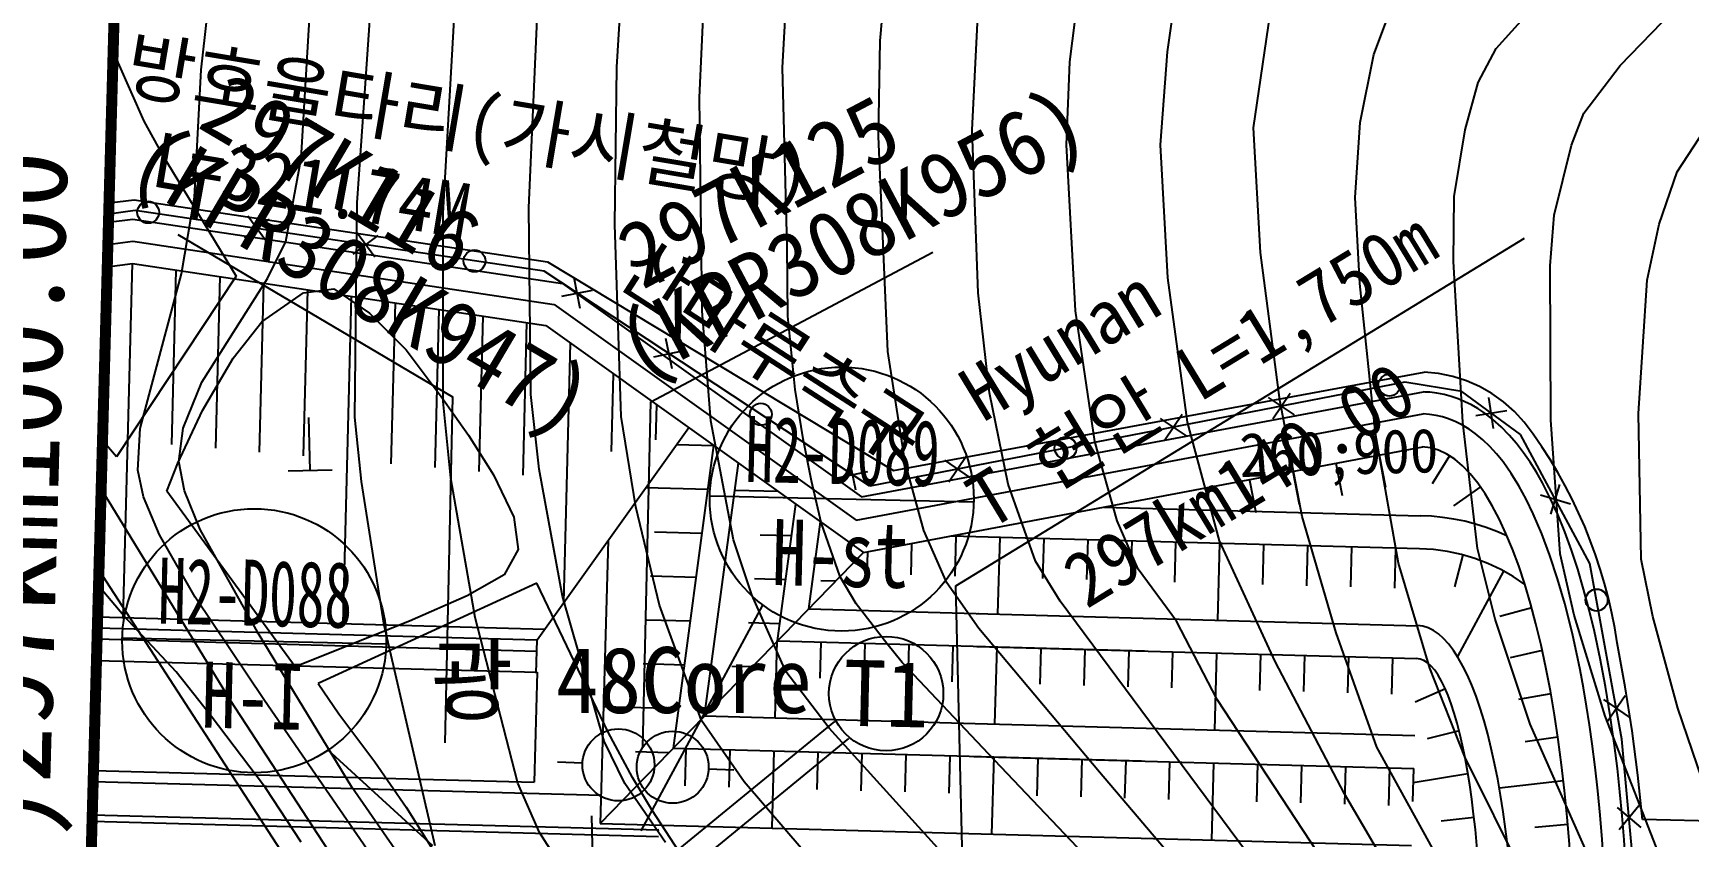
# Model space of a CAD drawing. Header units: millimetres. Extents: x 14950 to 15746, y 1103 to 1809.
# Drawn here: x 15027.4 to 15102.6, y 1479.2 to 1515.7 of the extents above; entities that cross this region are included whole.
import ezdxf
from ezdxf.enums import TextEntityAlignment as Align
from ezdxf.xclip import XClip

# ---------------------------------------------------------------- set-up
doc = ezdxf.new("R2010")
doc.units = ezdxf.units.MM
doc.header["$LTSCALE"] = 10
doc.header["$MEASUREMENT"] = 0
doc.header["$XCLIPFRAME"] = 2
doc.linetypes.add('A-CENTR01', pattern=[2, 1.25, -0.25, 0.25, -0.25])
for name, color, linetype in [('TN-MACL', 6, 'A-CENTR01'), ('TN-TEXT', 3, 'Continuous'), ('TT-WIRE-EQPM', 6, 'Continuous'), ('TZ-BASE', 253, 'Continuous'), ('TZ-CABL', 4, 'Continuous'), ('TZ-SYMB', 1, 'Continuous')]:
    doc.layers.add(name, color=color, linetype=linetype)
doc.layers.add('TX-PAPR', color=2, linetype='Continuous', plot=False)
doc.styles.add('GR', font='GulimChe.ttf')
doc.styles.add('HANA', font='GulimChe.ttf')
doc.styles.get("Standard").update_dxf_attribs({"font": 'GulimChe.ttf'})
doc.styles.add('굴림체', font='GulimChe.ttf')

# ---------------------------------------------------------------- blocks, each defined once
blk = doc.blocks.new('JD-DGDG5SGS')
at = {"layer": 'TZ-BASE'}
for p, q in [((5.185, 42.465, -72.896), (6.566, 54.56, -72.896)), ((12.596, 40.957, -70.896), (13.4, 52.679, -70.896)), ((24.085, 42.58, -67.896), (24.519, 49.698, -67.896)), ((16.191, 35.945, -69.896), (16.962, 49.648, -69.896)), ((9.738, 38.434, -71.896), (10.349, 48.891, -71.896)), ((31.624, 42.56, -65.896), (31.936, 48.562, -65.896)), ((20.091, 36.184, -68.896), (20.586, 47.471, -68.896)), ((27.85, 41.206, -66.896), (28.161, 48.031, -66.896)), ((36.052, 43.779, -64.896), (36.434, 47.927, -64.896)), ((44.685, 42.814, -62.896), (45.19, 46.919, -62.896)), ((49.123, 43.27, -61.896), (49.542, 46.163, -61.896)), ((64.062, 43.423, -58.896), (66.194, 45.802, -58.896)), ((40.241, 39.72, -63.896), (40.479, 44.601, -63.896)), ((53.035, 39.822, -60.896), (53.794, 44.981, -60.896)), ((58.503, 43.162, -59.896), (59.12, 44.811, -59.896)), ((69.707, 42.656, -57.896), (71.618, 44.621, -57.896)), ((35.975, 39.421, -64.896), (36.052, 43.779, -64.896)), ((1.189, 43.372, -73.194), (1.401, 42.791, -73.194)), ((48.806, 39.053, -61.896), (49.123, 43.27, -61.896)), ((57.885, 40.058, -59.896), (58.503, 43.162, -59.896)), ((63.253, 41.886, -58.896), (64.062, 43.423, -58.896)), ((1.401, 42.791, -73.194), (2.585, 40.118, -73.194)), ((4.887, 36.678, -72.896), (5.185, 42.465, -72.896)), ((23.99, 35.429, -67.896), (24.085, 42.58, -67.896)), ((31.824, 34.465, -65.896), (31.624, 42.56, -65.896)), ((44.532, 39.043, -62.896), (44.685, 42.814, -62.896)), ((68.055, 40.487, -57.896), (69.707, 42.656, -57.896)), ((62.651, 39.729, -58.896), (63.253, 41.886, -58.896)), ((12.285, 36.415, -70.896), (12.596, 40.957, -70.896)), ((27.967, 31.501, -66.896), (27.85, 41.206, -66.896)), ((2.585, 40.118, -73.194), (3.403, 38.637, -73.194)), ((57.658, 36.656, -59.896), (57.885, 40.058, -59.896)), ((67.492, 39.038, -57.896), (68.055, 40.487, -57.896)), ((72.29, 37.828, -56.896), (74.069, 40.534, -56.896)), ((36.403, 29.66, -64.896), (35.975, 39.421, -64.896)), ((40.51, 32.331, -63.896), (40.241, 39.72, -63.896)), ((53.353, 34.159, -60.896), (53.035, 39.822, -60.896)), ((62.156, 36.704, -58.896), (62.651, 39.729, -58.896)), ((3.403, 38.637, -73.194), (6.776, 33.075, -73.194)), ((9.034, 34.656, -71.896), (9.738, 38.434, -71.896)), ((44.941, 31.511, -62.896), (44.532, 39.043, -62.896)), ((49.138, 33.007, -61.896), (48.806, 39.053, -61.896)), ((66.695, 35.853, -57.896), (67.492, 39.038, -57.896)), ((71.468, 35.44, -56.896), (72.29, 37.828, -56.896)), ((0.998, 36.411, -215.896), (2.138, 36.555, -215.896)), ((0.998, 36.411, -215.896), (2.138, 36.555, -215.896)), ((2.138, 36.555, -215.896), (20.931, 33.74, -215.896)), ((2.138, 36.555, -215.896), (20.931, 33.74, -215.896)), ((4.3, 33.191, -72.896), (4.887, 36.678, -72.896)), ((12.172, 26.677, -70.896), (12.285, 36.415, -70.896)), ((20.181, 27.708, -68.896), (20.091, 36.184, -68.896)), ((57.861, 32.746, -59.896), (57.658, 36.656, -59.896)), ((62.132, 33.748, -58.896), (62.156, 36.704, -58.896)), ((0.974, 35.534, -215.896), (2.087, 35.675, -215.896)), ((2.087, 35.675, -215.896), (21.623, 32.748, -215.896)), ((7.156, 34.825, -215.896), (8.293, 35.667, -215.896)), ((8.145, 34.678, -215.896), (7.303, 35.814, -215.896)), ((16.191, 27.387, -69.896), (16.191, 35.945, -69.896)), ((24.281, 26.706, -67.896), (23.99, 35.429, -67.896)), ((66.517, 33.556, -57.896), (66.695, 35.853, -57.896)), ((70.926, 32.904, -56.896), (71.468, 35.44, -56.896)), ((0.946, 34.523, -215.896), (2.075, 34.665, -215.896)), ((2.075, 34.665, -215.896), (21.237, 31.795, -215.896)), ((8.21, 32.969, -71.896), (9.034, 34.656, -71.896)), ((12.102, 34.088, -215.896), (13.238, 34.93, -215.896)), ((13.091, 33.941, -215.896), (12.249, 35.077, -215.896)), ((39.495, 19.016, -215.896), (65.35, 34.81, -215.896)), ((31.867, 31.266, -65.896), (31.824, 34.465, -65.896)), ((54.228, 27.446, -60.896), (53.353, 34.159, -60.896)), ((0.918, 33.512, -215.896), (2.063, 33.656, -215.896)), ((1.649, 17.561, -215.896), (2.063, 33.656, -215.896)), ((2.063, 33.656, -215.896), (20.852, 30.841, -215.896)), ((2.41, 26.157, -72.896), (4.3, 33.191, -72.896)), ((3.852, 25.434, -215.896), (4.056, 33.357, -215.896)), ((20.931, 33.74, -215.896), (36.666, 24.251, -215.896)), ((20.931, 33.74, -215.896), (36.666, 24.251, -215.896)), ((62.545, 26.442, -58.896), (62.132, 33.748, -58.896)), ((66.552, 26.547, -57.896), (66.517, 33.556, -57.896)), ((6.776, 33.075, -73.194), (1.334, 24.871, -73.194)), ((5.221, 28.258, -71.896), (8.21, 32.969, -71.896)), ((5.849, 25.259, -215.896), (6.049, 33.059, -215.896)), ((7.845, 25.084, -215.896), (8.042, 32.76, -215.896)), ((9.841, 24.909, -215.896), (10.035, 32.462, -215.896)), ((9.847, 32.331, -70.598), (11.216, 32.507, -70.598)), ((11.216, 32.507, -70.598), (12.838, 31.404, -70.598)), ((21.59, 32.167, -215.896), (22.975, 32.452, -215.896)), ((21.623, 32.748, -215.896), (35.202, 23.051, -215.896)), ((22.425, 31.617, -215.896), (22.14, 33.002, -215.896)), ((50.035, 26.442, -61.896), (49.138, 33.007, -61.896)), ((58.574, 25.93, -59.896), (57.861, 32.746, -59.896)), ((70.533, 26.833, -56.896), (70.926, 32.904, -56.896)), ((7.944, 31.011, -70.598), (9.847, 32.331, -70.598)), ((11.646, 17.304, -215.896), (12.028, 32.163, -215.896)), ((13.833, 24.559, -215.896), (14.021, 31.865, -215.896)), ((21.237, 31.795, -215.896), (34.967, 21.99, -215.896)), ((41.033, 27.779, -63.896), (40.51, 32.331, -63.896)), ((6.637, 29.359, -70.598), (7.944, 31.011, -70.598)), ((12.838, 31.404, -70.598), (14.515, 29.728, -70.598)), ((15.829, 24.384, -215.896), (16.014, 31.566, -215.896)), ((17.825, 24.208, -215.896), (18.007, 31.268, -215.896)), ((19.822, 24.033, -215.896), (20, 30.969, -215.896)), ((28.356, 26.509, -66.896), (27.967, 31.501, -66.896)), ((32.194, 27.935, -65.896), (31.867, 31.266, -65.896)), ((45.814, 25.565, -62.896), (44.941, 31.511, -62.896)), ((20.852, 30.841, -215.896), (35.297, 20.526, -215.896)), ((26.6, 28.865, -215.896), (26.315, 30.25, -215.896)), ((5.252, 26.972, -70.598), (6.637, 29.359, -70.598)), ((14.515, 29.728, -70.598), (16.103, 27.614, -70.598)), ((21.673, 18.244, -215.896), (21.977, 30.038, -215.896)), ((25.765, 29.416, -215.896), (27.15, 29.7, -215.896)), ((37.188, 24.611, -64.896), (36.403, 29.66, -64.896)), ((23.851, 25.107, -215.896), (23.941, 28.635, -215.896)), ((36.666, 24.251, -215.896), (60.79, 28.719, -215.896)), ((36.666, 24.251, -215.896), (60.79, 28.719, -215.896)), ((4.375, 26.181, -71.896), (5.221, 28.258, -71.896)), ((32.562, 25.684, -65.896), (32.194, 27.935, -65.896)), ((16.103, 27.614, -70.598), (17.335, 25.861, -70.598)), ((16.539, 23.906, -69.896), (16.191, 27.387, -69.896)), ((20.55, 24.31, -68.896), (20.181, 27.708, -68.896)), ((25.865, 25.644, -215.896), (25.906, 27.232, -215.896)), ((35.202, 23.051, -215.896), (60.766, 27.819, -215.896)), ((41.876, 23.623, -63.896), (41.033, 27.779, -63.896)), ((54.89, 26.781, -215.896), (53.717, 27.572, -215.896)), ((53.908, 26.591, -215.896), (54.699, 27.763, -215.896)), ((55.246, 22.155, -60.896), (54.228, 27.446, -60.896)), ((63.95, 26.165, -215.896), (63.736, 27.562, -215.896)), ((4.124, 24.577, -70.598), (5.252, 26.972, -70.598)), ((10.137, 24.253, -71.224), (10.077, 26.653, -71.224)), ((12.483, 23.757, -70.896), (12.172, 26.677, -70.896)), ((24.943, 22.601, -67.896), (24.281, 26.706, -67.896)), ((29.388, 21.098, -66.896), (28.356, 26.509, -66.896)), ((34.967, 21.99, -215.896), (60.739, 26.82, -215.896)), ((49.981, 25.828, -215.896), (48.809, 26.619, -215.896)), ((49, 25.638, -215.896), (49.791, 26.81, -215.896)), ((51.481, 21.053, -61.896), (50.035, 26.442, -61.896)), ((63.215, 20.701, -58.896), (62.545, 26.442, -58.896)), ((63.144, 26.756, -215.896), (64.542, 26.971, -215.896)), ((66.969, 20.457, -57.896), (66.552, 26.547, -57.896)), ((70.664, 20.227, -56.896), (70.533, 26.833, -56.896)), ((1.334, 24.871, -73.194), (0.702, 25.608, -73.194)), ((2.31, 24.269, -72.896), (2.41, 26.157, -72.896)), ((4.169, 24.658, -71.896), (4.375, 26.181, -71.896)), ((17.335, 25.861, -70.598), (18.474, 24.056, -70.598)), ((20.461, 16.547, -215.896), (27.353, 26.198, -215.896)), ((32.938, 23.776, -65.896), (32.562, 25.684, -65.896)), ((59.621, 20.046, -59.896), (58.574, 25.93, -59.896)), ((26.657, 11.632, -215.896), (28.501, 25.379, -215.896)), ((28.5, 25.373, -215.896), (26.797, 25.419, -215.896)), ((35.297, 20.526, -215.896), (60.724, 25.325, -215.896)), ((39.183, 23.731, -215.896), (39.974, 24.904, -215.896)), ((46.826, 21.956, -62.896), (45.814, 25.565, -62.896)), ((59.046, 23.472, -215.896), (58.761, 24.945, -215.896)), ((61.948, 24.916, -215.896), (61.149, 23.647, -215.896)), ((2.56, 23.055, -72.896), (2.31, 24.269, -72.896)), ((3.622, 23.305, -70.598), (4.124, 24.577, -70.598)), ((4.437, 23.319, -71.896), (4.169, 24.658, -71.896)), ((9.137, 24.229, -71.224), (11.137, 24.278, -71.224)), ((21.621, 18.534, -68.896), (20.55, 24.31, -68.896)), ((28.077, 13.094, -215.896), (29.618, 24.581, -215.896)), ((34.114, 23.912, -215.896), (35.499, 24.197, -215.896)), ((34.949, 23.362, -215.896), (34.664, 24.747, -215.896)), ((38.05, 21.519, -64.896), (37.188, 24.611, -64.896)), ((40.165, 23.922, -215.896), (38.992, 24.713, -215.896)), ((55.12, 22.71, -215.896), (54.834, 24.183, -215.896)), ((57.083, 23.091, -215.896), (56.797, 24.564, -215.896)), ((0.967, 22.898, -73.896), (0.643, 23.479, -73.896)), ((13.503, 17.221, -70.896), (12.483, 23.757, -70.896)), ((17.642, 17.564, -69.896), (16.539, 23.906, -69.896)), ((18.474, 24.056, -70.598), (19.406, 22.128, -70.598)), ((28.233, 23.379, -215.896), (25.396, 23.457, -215.896)), ((31.423, 23.292, -215.896), (29.452, 23.346, -215.896)), ((33.378, 21.88, -65.896), (32.938, 23.776, -65.896)), ((43.123, 20.129, -63.896), (41.876, 23.623, -63.896)), ((51.094, 22.458, -215.896), (50.907, 23.421, -215.896)), ((53.156, 22.33, -215.896), (52.871, 23.802, -215.896)), ((63.347, 23.505, -215.896), (62.122, 22.639, -215.896)), ((66.557, 22.26, -215.896), (66.963, 23.614, -215.896)), ((6.515, 13.797, -73.896), (0.967, 22.898, -73.896)), ((3.297, 21.324, -72.896), (2.56, 23.055, -72.896)), ((9.459, 15.324, -70.598), (3.622, 23.305, -70.598)), ((5.137, 21.567, -71.896), (4.437, 23.319, -71.896)), ((26.019, 18.128, -67.896), (24.943, 22.601, -67.896)), ((31.391, 16.505, -215.896), (32.224, 22.72, -215.896)), ((46.236, 22.591, -215.896), (60.616, 22.197, -215.896)), ((66.083, 23.14, -215.896), (67.437, 22.733, -215.896)), ((19.406, 22.128, -70.598), (19.598, 20.667, -70.598)), ((32.814, 17.97, -215.896), (33.344, 21.92, -215.896)), ((34.247, 19.417, -65.896), (33.378, 21.88, -65.896)), ((47.783, 19.773, -62.896), (46.826, 21.956, -62.896)), ((56.795, 16.877, -60.896), (55.246, 22.155, -60.896)), ((4.911, 18.498, -72.896), (3.297, 21.324, -72.896)), ((7.82, 16.779, -71.896), (5.137, 21.567, -71.896)), ((27.965, 21.386, -215.896), (25.793, 21.445, -215.896)), ((30.221, 18.592, -66.896), (29.388, 21.098, -66.896)), ((32.03, 21.274, -215.896), (30.608, 21.313, -215.896)), ((39.095, 19.141, -64.896), (38.05, 21.519, -64.896)), ((39.293, 21.28, -215.896), (60.575, 20.698, -215.896)), ((39.496, 21.274, -215.896), (39.446, 19.455, -215.896)), ((41.495, 21.22, -215.896), (41.4, 17.731, -215.896)), ((43.495, 21.165, -215.896), (43.445, 19.349, -215.896)), ((45.494, 21.11, -215.896), (45.444, 19.293, -215.896)), ((19.598, 20.667, -70.598), (18.971, 19.509, -70.598)), ((23.685, 21.062, -215.896), (23.334, 8.212, -215.896)), ((35.297, 20.526, -215.896), (23.334, 8.212, -215.896)), ((35.475, 20.559, -215.896), (35.448, 19.567, -215.896)), ((37.486, 20.939, -215.896), (37.447, 19.511, -215.896)), ((47.493, 21.056, -215.896), (47.443, 19.238, -215.896)), ((49.492, 21.001, -215.896), (49.443, 19.182, -215.896)), ((51.492, 20.946, -215.896), (51.396, 17.452, -215.896)), ((54.011, 15.572, -61.896), (51.481, 21.053, -61.896)), ((53.491, 20.891, -215.896), (53.441, 19.07, -215.896)), ((55.49, 20.837, -215.896), (55.44, 19.014, -215.896)), ((57.489, 20.782, -215.896), (57.44, 18.959, -215.896)), ((59.489, 20.727, -215.896), (59.439, 18.903, -215.896)), ((62.55, 20.415, -215.896), (62.164, 18.965, -215.896)), ((64.016, 17.5, -58.896), (63.215, 20.701, -58.896)), ((67.608, 17.681, -57.896), (66.969, 20.457, -57.896)), ((14.847, -2.306, -74.896), (0.541, 19.732, -74.896)), ((44.245, 18.309, -63.896), (43.123, 20.129, -63.896)), ((49.536, 17.406, -62.896), (47.783, 19.773, -62.896)), ((61.052, 15.274, -59.896), (59.621, 20.046, -59.896)), ((64.405, 19.679, -215.896), (62.308, 15.796, -215.896)), ((71.191, 17.61, -56.896), (70.664, 20.227, -56.896)), ((1.67, 17.64, -75.477), (0.521, 19.003, -75.477)), ((20.451, 19.129, -70.635), (10.503, 14.571, -70.635)), ((18.971, 19.509, -70.598), (17.282, 18.551, -70.598)), ((23.693, 12.355, -70.635), (20.451, 19.129, -70.635)), ((27.698, 19.392, -215.896), (25.622, 19.449, -215.896)), ((31.763, 19.281, -215.896), (30.34, 19.32, -215.896)), ((34.027, 19.219, -215.896), (33.356, 19.237, -215.896)), ((34.96, 18.193, -65.896), (34.247, 19.417, -65.896)), ((40.546, 17.064, -64.896), (39.095, 19.141, -64.896)), ((39.99, -0.913, -215.896), (39.495, 19.016, -215.896)), ((8.061, 13.797, -72.896), (4.911, 18.498, -72.896)), ((17.282, 18.551, -70.598), (14.666, 17.401, -70.598)), ((23.504, 11.942, -68.896), (21.621, 18.534, -68.896)), ((27.928, 12.893, -67.896), (26.019, 18.128, -67.896)), ((31.775, 15.117, -66.896), (30.221, 18.592, -66.896)), ((36.361, 16.391, -65.896), (34.96, 18.193, -65.896)), ((57.235, 0.83, -63.896), (44.245, 18.309, -63.896)), ((0.482, 17.593, -215.896), (20.811, 17.037, -215.896)), ((4.055, 15.094, -75.477), (1.67, 17.64, -75.477)), ((14.666, 17.401, -70.598), (9.459, 15.324, -70.598)), ((19.59, 10.04, -69.896), (17.642, 17.564, -69.896)), ((27.431, 17.399, -215.896), (25.451, 17.453, -215.896)), ((31.496, 17.288, -215.896), (30.073, 17.327, -215.896)), ((32.814, 17.97, -215.896), (60.503, 17.198, -215.896)), ((40.5, 17.757, -215.896), (40.531, 17.755, -215.896)), ((51.373, 13.846, -62.896), (49.536, 17.406, -62.896)), ((65.608, 12.723, -58.896), (64.016, 17.5, -58.896)), ((65.682, 18.007, -215.896), (64.236, 17.608, -215.896)), ((69.019, 13.085, -57.896), (67.608, 17.681, -57.896)), ((72.324, 13.447, -56.896), (71.191, 17.61, -56.896)), ((0.455, 16.594, -215.896), (20.447, 16.047, -215.896)), ((0.468, 17.093, -215.896), (20.461, 16.547, -215.896)), ((12.041, 9.856, -71.896), (7.82, 16.779, -71.896)), ((15.833, 7.196, -70.896), (13.503, 17.221, -70.896)), ((46.026, 10.536, -64.896), (40.546, 17.064, -64.896)), ((58.646, 11.672, -60.896), (56.795, 16.877, -60.896)), ((20.42, 15.047, -215.896), (20.461, 16.547, -215.896)), ((31.363, 16.507, -215.896), (31.267, 13.008, -215.896)), ((31.391, 16.505, -215.896), (48.071, 16.048, -215.896)), ((33.362, 16.457, -215.896), (33.317, 14.816, -215.896)), ((35.361, 16.402, -215.896), (35.316, 14.76, -215.896)), ((37.066, 15.531, -65.896), (36.361, 16.391, -65.896)), ((37.361, 16.347, -215.896), (37.316, 14.705, -215.896)), ((39.36, 16.288, -215.896), (39.315, 14.649, -215.896)), ((40.459, 16.257, -215.896), (40.469, 16.256, -215.896)), ((40.469, 16.256, -215.896), (60.461, 15.699, -215.896)), ((41.359, 16.232, -215.896), (41.263, 12.733, -215.896)), ((43.358, 16.177, -215.896), (43.313, 14.537, -215.896)), ((45.357, 16.123, -215.896), (45.313, 14.481, -215.896)), ((47.357, 16.068, -215.896), (47.312, 14.425, -215.896)), ((49.356, 16.009, -215.896), (49.311, 14.37, -215.896)), ((51.355, 15.953, -215.896), (51.259, 12.454, -215.896)), ((53.354, 15.897, -215.896), (53.309, 14.258, -215.896)), ((55.354, 15.841, -215.896), (55.309, 14.202, -215.896)), ((66.162, 16.066, -215.896), (64.698, 15.742, -215.896)), ((0.428, 15.612, -215.896), (20.468, 15.078, -215.896)), ((5.595, 13.146, -75.477), (4.055, 15.094, -75.477)), ((20.468, 15.078, -215.896), (20.331, 10.08, -215.896)), ((27.163, 15.405, -215.896), (25.28, 15.457, -215.896)), ((30.241, 15.321, -215.896), (29.312, 15.347, -215.896)), ((33.734, 12.533, -66.896), (31.775, 15.117, -66.896)), ((41.253, 11.082, -65.896), (37.066, 15.531, -65.896)), ((57.164, 9.55, -61.896), (54.011, 15.572, -61.896)), ((57.353, 15.786, -215.896), (57.308, 14.147, -215.896)), ((59.352, 15.73, -215.896), (59.307, 14.091, -215.896)), ((62.643, 11.237, -59.896), (61.052, 15.274, -59.896)), ((10.503, 14.571, -70.635), (11.453, 13.196, -70.635)), ((61.756, 14.324, -215.896), (60.385, 13.715, -215.896)), ((17.159, -2.469, -73.896), (6.515, 13.797, -73.896)), ((20.572, -4.298, -72.896), (8.061, 13.797, -72.896)), ((60.145, 0.519, -62.896), (51.373, 13.846, -62.896)), ((66.553, 14.105, -215.896), (65.077, 13.841, -215.896)), ((68.946, 13.843, -215.896), (70.109, 13.038, -215.896)), ((69.126, 12.859, -215.896), (69.93, 14.022, -215.896)), ((8.12, 9.823, -75.477), (5.595, 13.146, -75.477)), ((11.453, 13.196, -70.635), (13.077, 11.006, -70.635)), ((26.896, 13.412, -215.896), (23.479, 13.505, -215.896)), ((29.869, 10.108, -67.896), (27.928, 12.893, -67.896)), ((28.077, 13.094, -215.896), (40.373, 12.758, -215.896)), ((28.347, 13.372, -215.896), (28.115, 13.379, -215.896)), ((72.869, 3.228, -57.896), (69.019, 13.085, -57.896)), ((75.435, 4.31, -56.896), (72.324, 13.447, -56.896)), ((24.805, 10.293, -70.635), (23.693, 12.355, -70.635)), ((39.539, 6.126, -66.896), (33.734, 12.533, -66.896)), ((40.373, 12.758, -215.896), (60.366, 12.2, -215.896)), ((62.378, 12.426, -215.896), (60.923, 12.062, -215.896)), ((66.87, 12.13, -215.896), (65.385, 11.917, -215.896)), ((70.23, 2.275, -58.896), (65.608, 12.723, -58.896)), ((24.448, 10.03, -68.896), (23.504, 11.942, -68.896)), ((26.454, 11.423, -215.896), (24.939, 11.465, -215.896)), ((26.657, 11.632, -215.896), (47.934, 11.05, -215.896)), ((27.228, 11.623, -215.896), (27.181, 9.914, -215.896)), ((29.227, 11.573, -215.896), (29.18, 9.863, -215.896)), ((31.226, 11.513, -215.896), (31.13, 8.004, -215.896)), ((33.225, 11.458, -215.896), (33.179, 9.749, -215.896)), ((35.225, 11.408, -215.896), (35.178, 9.699, -215.896)), ((37.224, 11.349, -215.896), (37.177, 9.64, -215.896)), ((64.951, 0.249, -60.896), (58.646, 11.672, -60.896)), ((0.291, 10.614, -215.896), (20.331, 10.08, -215.896)), ((13.077, 11.006, -70.635), (14.501, 8.952, -70.635)), ((39.223, 11.29, -215.896), (39.176, 9.585, -215.896)), ((40.323, 11.259, -215.896), (40.332, 11.258, -215.896)), ((40.332, 11.258, -215.896), (60.324, 10.701, -215.896)), ((41.222, 11.234, -215.896), (41.126, 7.725, -215.896)), ((61.315, -9.942, -65.896), (41.253, 11.082, -65.896)), ((43.221, 11.179, -215.896), (43.175, 9.47, -215.896)), ((45.221, 11.129, -215.896), (45.174, 9.42, -215.896)), ((47.22, 11.07, -215.896), (47.173, 9.361, -215.896)), ((49.219, 11.01, -215.896), (49.172, 9.306, -215.896)), ((51.218, 10.955, -215.896), (51.122, 7.451, -215.896)), ((53.218, 10.899, -215.896), (53.171, 9.197, -215.896)), ((55.217, 10.843, -215.896), (55.17, 9.142, -215.896)), ((57.216, 10.787, -215.896), (57.169, 9.087, -215.896)), ((59.215, 10.732, -215.896), (59.169, 9.033, -215.896)), ((60.282, 9.201, -215.896), (60.324, 10.701, -215.896)), ((60.282, 9.201, -215.896), (60.324, 10.701, -215.896)), ((67.52, 1.423, -59.896), (62.643, 11.237, -59.896)), ((0.277, 10.112, -215.896), (23.369, 9.499, -215.896)), ((9.734, 7.357, -75.477), (8.12, 9.823, -75.477)), ((15.883, 4.33, -71.896), (12.041, 9.856, -71.896)), ((20.577, 7.802, -69.896), (19.59, 10.04, -69.896)), ((26.294, 7.35, -68.896), (24.448, 10.03, -68.896)), ((25.678, 8.829, -70.635), (24.805, 10.293, -70.635)), ((34.27, 4.992, -67.896), (29.869, 10.108, -67.896)), ((75.228, -23.746, -64.896), (46.026, 10.536, -64.896)), ((62.78, 10.467, -215.896), (60.289, 10.049, -215.896)), ((67.123, 10.146, -215.896), (64.211, 9.818, -215.896)), ((60.481, 3.925, -61.896), (57.164, 9.55, -61.896)), ((0.228, 8.309, -215.896), (25.981, 7.621, -215.896)), ((0.236, 8.609, -215.896), (25.989, 7.921, -215.896)), ((14.501, 8.952, -70.635), (15.938, 6.677, -70.635)), ((22.931, 8.555, -70.414), (23.005, 5.556, -70.414)), ((27.152, 6.569, -70.635), (25.678, 8.829, -70.635)), ((63.058, 8.487, -215.896), (61.568, 8.313, -215.896)), ((69.561, 8.931, -215.896), (70.646, 8.025, -215.896)), ((69.65, 7.935, -215.896), (70.557, 9.021, -215.896)), ((219.226, 5, -215.896), (70.719, 8.389, -215.896)), ((219.226, 5, -215.896), (70.719, 8.389, -215.896)), ((22.169, 5.32, -69.896), (20.577, 7.802, -69.896)), ((23.334, 8.212, -215.896), (60.213, 7.203, -215.896)), ((25.989, 7.921, -215.896), (25.967, 7.903, -215.896)), ((67.32, 8.156, -215.896), (65.825, 8.028, -215.896))]:
    blk.add_line(p, q, dxfattribs=at)
at = {"layer": 'TZ-BASE', "ltscale": 0.2}
for p, q in [((2.192, 36.07, -215.896), (0.984, 35.896, -215.896)), ((20.778, 33.301, -215.896), (2.192, 36.07, -215.896)), ((35.584, 23.542, -215.896), (20.778, 33.301, -215.896)), ((59.916, 28.267, -215.896), (35.584, 23.542, -215.896)), ((62.505, 27.846, -215.896), (59.916, 28.267, -215.896)), ((65.172, 25.887, -215.896), (62.505, 27.846, -215.896)), ((68.33, 20.019, -215.896), (65.172, 25.887, -215.896)), ((69.784, 12.036, -215.896), (68.33, 20.019, -215.896)), ((70.794, 0.791, -215.896), (69.784, 12.036, -215.896))]:
    blk.add_line(p, q, dxfattribs=at)
at = {"layer": 'TZ-BASE'}
for centre in [(2.779, 35.983, -215.896), (17.615, 33.773, -215.896), (59.212, 28.13, -215.896), (30.632, 26.806, -215.896), (44.487, 25.271, -215.896), (68.632, 18.36, -215.896)]:
    blk.add_circle(centre, 0.5, dxfattribs=at)
for centre, radius, start, end in [((60.503, 22.449, -215.896), 6.277, 39.61025, 87.37655), ((60.503, 22.449, -215.896), 6.277, 39.61025, 87.37655), ((47.942, 13.214, -215.896), 21.86, 8.41241, 37.26726), ((47.942, 13.214, -215.896), 21.86, 8.41241, 37.26726), ((60.366, 12.2, -215.896), 10, 65.22503, 88.57329), ((60.366, 12.2, -215.896), 8.5, 53.95369, 88.59277), ((-8.277, 1.137, -215.896), 79.328, 5.24468, 11.10148), ((-8.277, 1.137, -215.896), 79.328, 5.24468, 11.10148)]:
    blk.add_arc(centre, radius, start, end, dxfattribs=at)
for centre, major_axis, ratio, start_param, end_param in [((59.976, -1.623, -215.896), (0.723, 26.944), 0.282718, 4.712117, 6.283185), ((59.975, -1.665, -215.896), (0.528, 18.864), 0.262854, -1.568681, 0.004414), ((59.976, -1.623, -215.896), (0.485, 17.322), 0.199677, 4.712146, 6.289056)]:
    blk.add_ellipse(centre, major_axis=major_axis, ratio=ratio, start_param=start_param, end_param=end_param, dxfattribs=at)
for points, knots in [([(70.092, -1.902, -215.896), (70.136, -0.285, -215.896), (70.139, 1.333, -215.896), (70.031, 6.003, -215.896), (69.809, 8.993, -215.896), (69.203, 13.594, -215.896), (68.896, 15.334, -215.896), (68.223, 18.27, -215.896), (67.876, 19.507, -215.896), (67.093, 21.764, -215.896), (66.659, 22.782, -215.896), (65.812, 24.342, -215.896), (65.427, 24.936, -215.896), (64.559, 26.007, -215.896), (64.073, 26.487, -215.896), (63.146, 27.132, -215.896), (62.754, 27.346, -215.896), (61.924, 27.662, -215.896), (61.488, 27.765, -215.896), (60.95, 27.812, -215.896), (60.858, 27.817, -215.896), (60.766, 27.819, -215.896)], [4.712117, 4.712117, 4.712117, 4.712117, 4.887564, 4.887564, 5.225402, 5.225402, 5.451511, 5.451511, 5.640142, 5.640142, 5.828773, 5.828773, 5.964244, 5.964244, 6.099716, 6.099716, 6.184784, 6.184784, 6.266414, 6.266414, 6.283185, 6.283185, 6.283185, 6.283185]), ([(69.092, -1.875, -215.896), (69.135, -0.288, -215.896), (69.139, 1.3, -215.896), (69.032, 5.998, -215.896), (68.803, 9.042, -215.896), (68.111, 14.164, -215.896), (67.692, 16.319, -215.896), (66.765, 19.75, -215.896), (66.289, 21.116, -215.896), (65.335, 23.186, -215.896), (64.884, 23.971, -215.896), (63.995, 25.139, -215.896), (63.581, 25.575, -215.896), (62.744, 26.212, -215.896), (62.339, 26.443, -215.896), (61.531, 26.732, -215.896), (61.136, 26.809, -215.896), (60.739, 26.82, -215.896)], [4.712117, 4.712117, 4.712117, 4.712117, 4.886084, 4.886084, 5.234018, 5.234018, 5.526173, 5.526173, 5.763338, 5.763338, 5.945217, 5.945217, 6.082172, 6.082172, 6.19094, 6.19094, 6.283185, 6.283185, 6.283185, 6.283185])]:
    blk.add_open_spline(points, degree=3, knots=knots, dxfattribs=at)
at = {"layer": 'TZ-BASE', "style": 'HANA'}
for s, height, rotation, p in [('방호울타리(가시철망)', 2.5, 350.44141, (1.612, 41.536, -215.896)), ('L=321.74M', 2.5, 350.44141, (2.827, 37.189, -215.896)), ('산마루측구', 2.5, 327.15914, (23.93, 32.884, -215.896)), ('260,900', 2, 1.41947, (52.412, 23.951, -215.896))]:
    blk.add_text(s, height=height, rotation=rotation, dxfattribs=at).set_placement(p)
at = {"layer": 'TZ-BASE', "style": 'HANA', "oblique": 0.03669}
for s, p in [('T 현안 L=1,750m', (41.05, 21.525, -215.896)), ('Hyunan', (40.727, 26.403, -215.896)), (' 297km140.00', (44.056, 17.092, -215.896))]:
    blk.add_text(s, height=2.5, rotation=31.33609, dxfattribs=at).set_placement(p)

msp = doc.modelspace()

# ---------------------------------------------------------------- linework, layer by layer
at = {"layer": 'TN-MACL', "const_width": 0.5}
msp.add_lwpolyline([(15031.863, 1546.554), (15027.754, 1396.61)], dxfattribs=at)
at = {"layer": 'TT-WIRE-EQPM'}
msp.add_circle((15066.137, 1485.693), 2.6, dxfattribs=at)
at = {"layer": 'TX-PAPR', "flags": 128}
msp.add_lwpolyline([(15031.864, 1546.582), (15727.095, 1546.582), (15732.263, 1396.582), (15027.753, 1396.582)], close=True, dxfattribs=at)
at = {"layer": 'TZ-BASE'}
for p, q in [((15070.117, 1494.394, -215.896), (15058.12, 1494.668, -215.896)), ((15055, 1479.453, -215.896), (15060.535, 1489.719, -215.896)), ((15031.411, 1488.232, -215.896), (15043.408, 1487.958, -215.896)), ((15045.521, 1478.774, -215.896), (15040.77, 1483.124, -215.896))]:
    msp.add_line(p, q, dxfattribs=at)
at = {"layer": 'TZ-BASE', "elevation": -215.896, "flags": 128}
for points in [[(15046.084, 1483.462), (15046.442, 1499.161), (15033.947, 1506.534)], [(15055.081, 1483.257), (15055.439, 1498.956), (15068.257, 1505.751)]]:
    msp.add_lwpolyline(points, dxfattribs=at)
at = {"layer": 'TZ-BASE'}
for centre in [(15064.118, 1494.531, -215.896), (15037.41, 1488.095, -215.896)]:
    msp.add_circle(centre, 6, dxfattribs=at)
at = {"layer": 'TZ-CABL', "linetype": 'ByBlock'}
for p, q in [((15056.188, 1478.188), (15063.809, 1484.432)), ((15056.822, 1477.415), (15064.443, 1483.659))]:
    msp.add_line(p, q, dxfattribs=at)
at = {"layer": 'TZ-SYMB', "linetype": 'ByBlock', "ltscale": 5}
for points in [[(15052.334, 1482.526), (15051.195, 1482.576)], [(15058.066, 1482.275), (15059.206, 1482.225)]]:
    msp.add_lwpolyline(points, dxfattribs=at)
for centre in [(15053.968, 1482.454), (15056.432, 1482.346)]:
    msp.add_circle(centre, 1.636, dxfattribs=at)

# ---------------------------------------------------------------- block references
at = {"layer": 'TZ-BASE'}
ref = msp.add_blockref('JD-DGDG5SGS', (15029.808, 1471.582), dxfattribs=at)
XClip(ref).set_block_clipping_path([(2.0554214451, 74.9999997736), (697.2865998994, 74.9999245237), (702.4547041552, -75.0000750513), (-2.0554214453, -74.9999997815)])

# ---------------------------------------------------------------- texts
at = {"layer": 'TN-MACL', "style": '굴림체'}
msp.add_text('MATCH LINE 서기(현)297㎞100.00', height=4, rotation=88.43017, dxfattribs=at).set_placement((15025.86, 1471.679), align=Align.MIDDLE_CENTER)
at = {"layer": 'TN-TEXT', "extrusion": (5.48271e-08, 3.84622e-07, 1)}
msp.add_text('광 48Core', height=3, rotation=360, dxfattribs=at).set_placement((15054.088, 1486.309, 0.001), align=Align.MIDDLE_CENTER)
at = {"layer": 'TT-WIRE-EQPM', "style": 'GR'}
msp.add_text('T1', height=3, rotation=358.69271, dxfattribs=at).set_placement((15066.137, 1485.693), align=Align.MIDDLE)
at = {"layer": 'TZ-BASE', "style": 'GR'}
for s, rotation, p in [('297K116', 329.454, (15034.755, 1511.465, -215.896)), ('297K125', 27.93143, (15055.046, 1504.018, -215.896)), ('(KPR308K956)', 27.93143, (15054.951, 1499.828, -215.896)), ('(KPR308K947)', 329.454, (15031.529, 1509.122, -215.896))]:
    msp.add_text(s, height=3, rotation=rotation, dxfattribs=at).set_placement(p)
for s, width, p in [('H2-D089', 0.65, (15064.167, 1496.691, -215.896)), ('H-st', 0.8, (15064.061, 1492.032, -215.896)), ('H2-D088', 0.65, (15037.459, 1490.254, -215.896)), ('H-I', 0.8, (15037.352, 1485.596, -215.896))]:
    msp.add_text(s, height=3, rotation=358.69271, dxfattribs=dict(at, width=width)).set_placement(p, align=Align.MIDDLE)

doc.saveas('drawing.dxf')
